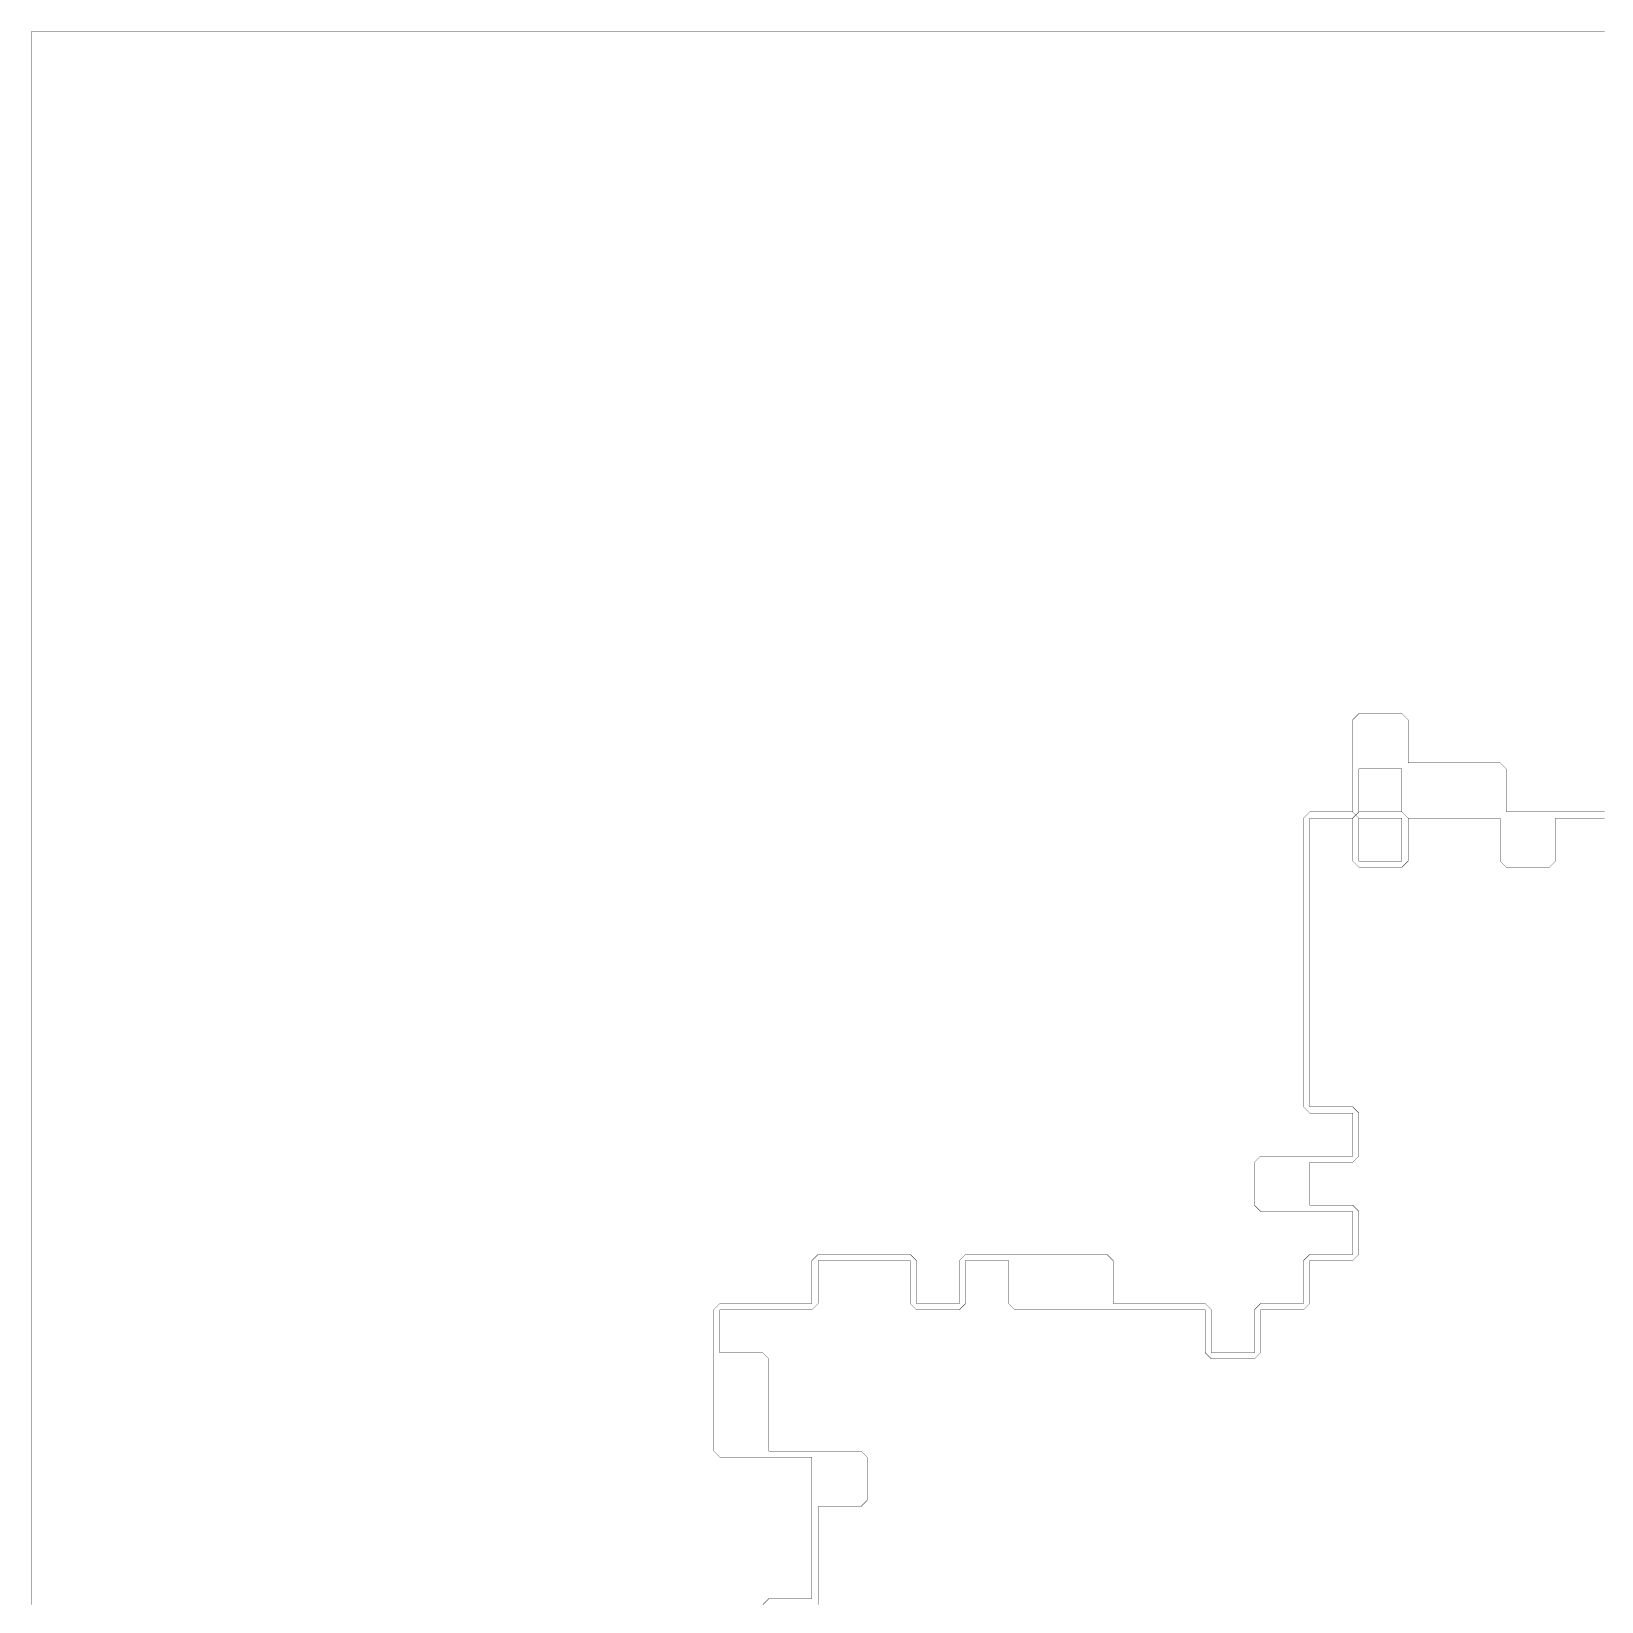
# Model space of a CAD drawing. Header units: metres. Extents: x 0 to 4990, y -4990 to 0.
# Drawn here: x 0 to 2495, y -2495 to 0 of the extents above; entities that cross this region are included whole.
import ezdxf

# ---------------------------------------------------------------- set-up
doc = ezdxf.new("R2010")
doc.units = ezdxf.units.M
doc.layers.add('conductor', color=1, linetype='Continuous')
doc.layers.add('substrate', color=5, linetype='Continuous')

msp = doc.modelspace()

# ---------------------------------------------------------------- linework, layer by layer
at = {"layer": 'conductor', "const_width": 0.5}
msp.add_lwpolyline([(2500, -1250), (2490.234375, -1250), (2480.46875, -1250), (2470.703125, -1250), (2460.9375, -1250), (2451.171875, -1250), (2441.40625, -1250), (2431.640625, -1250), (2421.875, -1250), (2421.875, -1259.765625), (2421.875, -1269.53125), (2421.875, -1279.296875), (2421.875, -1289.0625), (2421.875, -1298.828125), (2421.875, -1308.59375), (2421.875, -1318.359375), (2412.109375, -1328.125), (2402.34375, -1328.125), (2392.578125, -1328.125), (2382.8125, -1328.125), (2373.046875, -1328.125), (2363.28125, -1328.125), (2353.515625, -1328.125), (2343.75, -1328.125), (2333.984375, -1318.359375), (2333.984375, -1308.59375), (2333.984375, -1298.828125), (2333.984375, -1289.0625), (2333.984375, -1279.296875), (2333.984375, -1269.53125), (2333.984375, -1259.765625), (2333.984375, -1250), (2324.21875, -1250), (2314.453125, -1250), (2304.6875, -1250), (2294.921875, -1250), (2285.15625, -1250), (2275.390625, -1250), (2265.625, -1250), (2255.859375, -1250), (2246.09375, -1250), (2236.328125, -1250), (2226.5625, -1250), (2216.796875, -1250), (2207.03125, -1250), (2197.265625, -1250), (2187.5, -1250), (2177.734375, -1240.234375), (2177.734375, -1230.46875), (2177.734375, -1220.703125), (2177.734375, -1210.9375), (2177.734375, -1201.171875), (2177.734375, -1191.40625), (2177.734375, -1181.640625), (2177.734375, -1171.875), (2167.96875, -1171.875), (2158.203125, -1171.875), (2148.4375, -1171.875), (2138.671875, -1171.875), (2128.90625, -1171.875), (2119.140625, -1171.875), (2109.375, -1171.875), (2109.375, -1181.640625), (2109.375, -1191.40625), (2109.375, -1201.171875), (2109.375, -1210.9375), (2109.375, -1220.703125), (2109.375, -1230.46875), (2109.375, -1240.234375), (2099.609375, -1250), (2089.84375, -1250), (2080.078125, -1250), (2070.3125, -1250), (2060.546875, -1250), (2050.78125, -1250), (2041.015625, -1250), (2031.25, -1250), (2031.25, -1259.765625), (2031.25, -1269.53125), (2031.25, -1279.296875), (2031.25, -1289.0625), (2031.25, -1298.828125), (2031.25, -1308.59375), (2031.25, -1318.359375), (2031.25, -1328.125), (2031.25, -1337.890625), (2031.25, -1347.65625), (2031.25, -1357.421875), (2031.25, -1367.1875), (2031.25, -1376.953125), (2031.25, -1386.71875), (2031.25, -1396.484375), (2031.25, -1406.25), (2031.25, -1416.015625), (2031.25, -1425.78125), (2031.25, -1435.546875), (2031.25, -1445.3125), (2031.25, -1455.078125), (2031.25, -1464.84375), (2031.25, -1474.609375), (2031.25, -1484.375), (2031.25, -1494.140625), (2031.25, -1503.90625), (2031.25, -1513.671875), (2031.25, -1523.4375), (2031.25, -1533.203125), (2031.25, -1542.96875), (2031.25, -1552.734375), (2031.25, -1562.5), (2031.25, -1572.265625), (2031.25, -1582.03125), (2031.25, -1591.796875), (2031.25, -1601.5625), (2031.25, -1611.328125), (2031.25, -1621.09375), (2031.25, -1630.859375), (2031.25, -1640.625), (2031.25, -1650.390625), (2031.25, -1660.15625), (2031.25, -1669.921875), (2031.25, -1679.6875), (2031.25, -1689.453125), (2031.25, -1699.21875), (2031.25, -1708.984375), (2041.015625, -1708.984375), (2050.78125, -1708.984375), (2060.546875, -1708.984375), (2070.3125, -1708.984375), (2080.078125, -1708.984375), (2089.84375, -1708.984375), (2099.609375, -1708.984375), (2109.375, -1718.75), (2109.375, -1728.515625), (2109.375, -1738.28125), (2109.375, -1748.046875), (2109.375, -1757.8125), (2109.375, -1767.578125), (2109.375, -1777.34375), (2109.375, -1787.109375), (2099.609375, -1796.875), (2089.84375, -1796.875), (2080.078125, -1796.875), (2070.3125, -1796.875), (2060.546875, -1796.875), (2050.78125, -1796.875), (2041.015625, -1796.875), (2031.25, -1796.875), (2031.25, -1806.640625), (2031.25, -1816.40625), (2031.25, -1826.171875), (2031.25, -1835.9375), (2031.25, -1845.703125), (2031.25, -1855.46875), (2031.25, -1865.234375), (2041.015625, -1865.234375), (2050.78125, -1865.234375), (2060.546875, -1865.234375), (2070.3125, -1865.234375), (2080.078125, -1865.234375), (2089.84375, -1865.234375), (2099.609375, -1865.234375), (2109.375, -1875), (2109.375, -1884.765625), (2109.375, -1894.53125), (2109.375, -1904.296875), (2109.375, -1914.0625), (2109.375, -1923.828125), (2109.375, -1933.59375), (2109.375, -1943.359375), (2099.609375, -1953.125), (2089.84375, -1953.125), (2080.078125, -1953.125), (2070.3125, -1953.125), (2060.546875, -1953.125), (2050.78125, -1953.125), (2041.015625, -1953.125), (2031.25, -1953.125), (2031.25, -1962.890625), (2031.25, -1972.65625), (2031.25, -1982.421875), (2031.25, -1992.1875), (2031.25, -2001.953125), (2031.25, -2011.71875), (2031.25, -2021.484375), (2021.484375, -2031.25), (2011.71875, -2031.25), (2001.953125, -2031.25), (1992.1875, -2031.25), (1982.421875, -2031.25), (1972.65625, -2031.25), (1962.890625, -2031.25), (1953.125, -2031.25), (1953.125, -2041.015625), (1953.125, -2050.78125), (1953.125, -2060.546875), (1953.125, -2070.3125), (1953.125, -2080.078125), (1953.125, -2089.84375), (1953.125, -2099.609375), (1943.359375, -2109.375), (1933.59375, -2109.375), (1923.828125, -2109.375), (1914.0625, -2109.375), (1904.296875, -2109.375), (1894.53125, -2109.375), (1884.765625, -2109.375), (1875, -2109.375), (1865.234375, -2099.609375), (1865.234375, -2089.84375), (1865.234375, -2080.078125), (1865.234375, -2070.3125), (1865.234375, -2060.546875), (1865.234375, -2050.78125), (1865.234375, -2041.015625), (1865.234375, -2031.25), (1855.46875, -2031.25), (1845.703125, -2031.25), (1835.9375, -2031.25), (1826.171875, -2031.25), (1816.40625, -2031.25), (1806.640625, -2031.25), (1796.875, -2031.25), (1787.109375, -2031.25), (1777.34375, -2031.25), (1767.578125, -2031.25), (1757.8125, -2031.25), (1748.046875, -2031.25), (1738.28125, -2031.25), (1728.515625, -2031.25), (1718.75, -2031.25), (1708.984375, -2031.25), (1699.21875, -2031.25), (1689.453125, -2031.25), (1679.6875, -2031.25), (1669.921875, -2031.25), (1660.15625, -2031.25), (1650.390625, -2031.25), (1640.625, -2031.25), (1630.859375, -2031.25), (1621.09375, -2031.25), (1611.328125, -2031.25), (1601.5625, -2031.25), (1591.796875, -2031.25), (1582.03125, -2031.25), (1572.265625, -2031.25), (1562.5, -2031.25), (1552.734375, -2021.484375), (1552.734375, -2011.71875), (1552.734375, -2001.953125), (1552.734375, -1992.1875), (1552.734375, -1982.421875), (1552.734375, -1972.65625), (1552.734375, -1962.890625), (1552.734375, -1953.125), (1542.96875, -1953.125), (1533.203125, -1953.125), (1523.4375, -1953.125), (1513.671875, -1953.125), (1503.90625, -1953.125), (1494.140625, -1953.125), (1484.375, -1953.125), (1484.375, -1962.890625), (1484.375, -1972.65625), (1484.375, -1982.421875), (1484.375, -1992.1875), (1484.375, -2001.953125), (1484.375, -2011.71875), (1484.375, -2021.484375), (1474.609375, -2031.25), (1464.84375, -2031.25), (1455.078125, -2031.25), (1445.3125, -2031.25), (1435.546875, -2031.25), (1425.78125, -2031.25), (1416.015625, -2031.25), (1406.25, -2031.25), (1396.484375, -2021.484375), (1396.484375, -2011.71875), (1396.484375, -2001.953125), (1396.484375, -1992.1875), (1396.484375, -1982.421875), (1396.484375, -1972.65625), (1396.484375, -1962.890625), (1396.484375, -1953.125), (1386.71875, -1953.125), (1376.953125, -1953.125), (1367.1875, -1953.125), (1357.421875, -1953.125), (1347.65625, -1953.125), (1337.890625, -1953.125), (1328.125, -1953.125), (1318.359375, -1953.125), (1308.59375, -1953.125), (1298.828125, -1953.125), (1289.0625, -1953.125), (1279.296875, -1953.125), (1269.53125, -1953.125), (1259.765625, -1953.125), (1250, -1953.125), (1250, -1962.890625), (1250, -1972.65625), (1250, -1982.421875), (1250, -1992.1875), (1250, -2001.953125), (1250, -2011.71875), (1250, -2021.484375), (1240.234375, -2031.25), (1230.46875, -2031.25), (1220.703125, -2031.25), (1210.9375, -2031.25), (1201.171875, -2031.25), (1191.40625, -2031.25), (1181.640625, -2031.25), (1171.875, -2031.25), (1162.109375, -2031.25), (1152.34375, -2031.25), (1142.578125, -2031.25), (1132.8125, -2031.25), (1123.046875, -2031.25), (1113.28125, -2031.25), (1103.515625, -2031.25), (1093.75, -2031.25), (1093.75, -2041.015625), (1093.75, -2050.78125), (1093.75, -2060.546875), (1093.75, -2070.3125), (1093.75, -2080.078125), (1093.75, -2089.84375), (1093.75, -2099.609375), (1103.515625, -2099.609375), (1113.28125, -2099.609375), (1123.046875, -2099.609375), (1132.8125, -2099.609375), (1142.578125, -2099.609375), (1152.34375, -2099.609375), (1162.109375, -2099.609375), (1171.875, -2109.375), (1171.875, -2119.140625), (1171.875, -2128.90625), (1171.875, -2138.671875), (1171.875, -2148.4375), (1171.875, -2158.203125), (1171.875, -2167.96875), (1171.875, -2177.734375), (1171.875, -2187.5), (1171.875, -2197.265625), (1171.875, -2207.03125), (1171.875, -2216.796875), (1171.875, -2226.5625), (1171.875, -2236.328125), (1171.875, -2246.09375), (1171.875, -2255.859375), (1181.640625, -2255.859375), (1191.40625, -2255.859375), (1201.171875, -2255.859375), (1210.9375, -2255.859375), (1220.703125, -2255.859375), (1230.46875, -2255.859375), (1240.234375, -2255.859375), (1250, -2255.859375), (1259.765625, -2255.859375), (1269.53125, -2255.859375), (1279.296875, -2255.859375), (1289.0625, -2255.859375), (1298.828125, -2255.859375), (1308.59375, -2255.859375), (1318.359375, -2255.859375), (1328.125, -2265.625), (1328.125, -2275.390625), (1328.125, -2285.15625), (1328.125, -2294.921875), (1328.125, -2304.6875), (1328.125, -2314.453125), (1328.125, -2324.21875), (1328.125, -2333.984375), (1318.359375, -2343.75), (1308.59375, -2343.75), (1298.828125, -2343.75), (1289.0625, -2343.75), (1279.296875, -2343.75), (1269.53125, -2343.75), (1259.765625, -2343.75), (1250, -2343.75), (1250, -2353.515625), (1250, -2363.28125), (1250, -2373.046875), (1250, -2382.8125), (1250, -2392.578125), (1250, -2402.34375), (1250, -2412.109375), (1250, -2421.875), (1250, -2431.640625), (1250, -2441.40625), (1250, -2451.171875), (1250, -2460.9375), (1250, -2470.703125), (1250, -2480.46875), (1250, -2490.234375), (1250, -2500)], dxfattribs=at)
msp.add_lwpolyline([(2099.609375, -1250), (2109.375, -1240.234375), (2119.140625, -1240.234375), (2128.90625, -1240.234375), (2138.671875, -1240.234375), (2148.4375, -1240.234375), (2158.203125, -1240.234375), (2167.96875, -1240.234375), (2177.734375, -1240.234375), (2187.5, -1250), (2187.5, -1259.765625), (2187.5, -1269.53125), (2187.5, -1279.296875), (2187.5, -1289.0625), (2187.5, -1298.828125), (2187.5, -1308.59375), (2187.5, -1318.359375), (2177.734375, -1328.125), (2167.96875, -1328.125), (2158.203125, -1328.125), (2148.4375, -1328.125), (2138.671875, -1328.125), (2128.90625, -1328.125), (2119.140625, -1328.125), (2109.375, -1328.125), (2099.609375, -1318.359375), (2099.609375, -1308.59375), (2099.609375, -1298.828125), (2099.609375, -1289.0625), (2099.609375, -1279.296875), (2099.609375, -1269.53125), (2099.609375, -1259.765625)], close=True, dxfattribs=at)
at = {"layer": 'substrate', "const_width": 0.5}
for points in [[(2500, 0), (2490.234375, 0), (2480.46875, 0), (2470.703125, 0), (2460.9375, 0), (2451.171875, 0), (2441.40625, 0), (2431.640625, 0), (2421.875, 0), (2412.109375, 0), (2402.34375, 0), (2392.578125, 0), (2382.8125, 0), (2373.046875, 0), (2363.28125, 0), (2353.515625, 0), (2343.75, 0), (2333.984375, 0), (2324.21875, 0), (2314.453125, 0), (2304.6875, 0), (2294.921875, 0), (2285.15625, 0), (2275.390625, 0), (2265.625, 0), (2255.859375, 0), (2246.09375, 0), (2236.328125, 0), (2226.5625, 0), (2216.796875, 0), (2207.03125, 0), (2197.265625, 0), (2187.5, 0), (2177.734375, 0), (2167.96875, 0), (2158.203125, 0), (2148.4375, 0), (2138.671875, 0), (2128.90625, 0), (2119.140625, 0), (2109.375, 0), (2099.609375, 0), (2089.84375, 0), (2080.078125, 0), (2070.3125, 0), (2060.546875, 0), (2050.78125, 0), (2041.015625, 0), (2031.25, 0), (2021.484375, 0), (2011.71875, 0), (2001.953125, 0), (1992.1875, 0), (1982.421875, 0), (1972.65625, 0), (1962.890625, 0), (1953.125, 0), (1943.359375, 0), (1933.59375, 0), (1923.828125, 0), (1914.0625, 0), (1904.296875, 0), (1894.53125, 0), (1884.765625, 0), (1875, 0), (1865.234375, 0), (1855.46875, 0), (1845.703125, 0), (1835.9375, 0), (1826.171875, 0), (1816.40625, 0), (1806.640625, 0), (1796.875, 0), (1787.109375, 0), (1777.34375, 0), (1767.578125, 0), (1757.8125, 0), (1748.046875, 0), (1738.28125, 0), (1728.515625, 0), (1718.75, 0), (1708.984375, 0), (1699.21875, 0), (1689.453125, 0), (1679.6875, 0), (1669.921875, 0), (1660.15625, 0), (1650.390625, 0), (1640.625, 0), (1630.859375, 0), (1621.09375, 0), (1611.328125, 0), (1601.5625, 0), (1591.796875, 0), (1582.03125, 0), (1572.265625, 0), (1562.5, 0), (1552.734375, 0), (1542.96875, 0), (1533.203125, 0), (1523.4375, 0), (1513.671875, 0), (1503.90625, 0), (1494.140625, 0), (1484.375, 0), (1474.609375, 0), (1464.84375, 0), (1455.078125, 0), (1445.3125, 0), (1435.546875, 0), (1425.78125, 0), (1416.015625, 0), (1406.25, 0), (1396.484375, 0), (1386.71875, 0), (1376.953125, 0), (1367.1875, 0), (1357.421875, 0), (1347.65625, 0), (1337.890625, 0), (1328.125, 0), (1318.359375, 0), (1308.59375, 0), (1298.828125, 0), (1289.0625, 0), (1279.296875, 0), (1269.53125, 0), (1259.765625, 0), (1250, 0), (1240.234375, 0), (1230.46875, 0), (1220.703125, 0), (1210.9375, 0), (1201.171875, 0), (1191.40625, 0), (1181.640625, 0), (1171.875, 0), (1162.109375, 0), (1152.34375, 0), (1142.578125, 0), (1132.8125, 0), (1123.046875, 0), (1113.28125, 0), (1103.515625, 0), (1093.75, 0), (1083.984375, 0), (1074.21875, 0), (1064.453125, 0), (1054.6875, 0), (1044.921875, 0), (1035.15625, 0), (1025.390625, 0), (1015.625, 0), (1005.859375, 0), (996.09375, 0), (986.328125, 0), (976.5625, 0), (966.796875, 0), (957.03125, 0), (947.265625, 0), (937.5, 0), (927.734375, 0), (917.96875, 0), (908.203125, 0), (898.4375, 0), (888.671875, 0), (878.90625, 0), (869.140625, 0), (859.375, 0), (849.609375, 0), (839.84375, 0), (830.078125, 0), (820.3125, 0), (810.546875, 0), (800.78125, 0), (791.015625, 0), (781.25, 0), (771.484375, 0), (761.71875, 0), (751.953125, 0), (742.1875, 0), (732.421875, 0), (722.65625, 0), (712.890625, 0), (703.125, 0), (693.359375, 0), (683.59375, 0), (673.828125, 0), (664.0625, 0), (654.296875, 0), (644.53125, 0), (634.765625, 0), (625, 0), (615.234375, 0), (605.46875, 0), (595.703125, 0), (585.9375, 0), (576.171875, 0), (566.40625, 0), (556.640625, 0), (546.875, 0), (537.109375, 0), (527.34375, 0), (517.578125, 0), (507.8125, 0), (498.046875, 0), (488.28125, 0), (478.515625, 0), (468.75, 0), (458.984375, 0), (449.21875, 0), (439.453125, 0), (429.6875, 0), (419.921875, 0), (410.15625, 0), (400.390625, 0), (390.625, 0), (380.859375, 0), (371.09375, 0), (361.328125, 0), (351.5625, 0), (341.796875, 0), (332.03125, 0), (322.265625, 0), (312.5, 0), (302.734375, 0), (292.96875, 0), (283.203125, 0), (273.4375, 0), (263.671875, 0), (253.90625, 0), (244.140625, 0), (234.375, 0), (224.609375, 0), (214.84375, 0), (205.078125, 0), (195.3125, 0), (185.546875, 0), (175.78125, 0), (166.015625, 0), (156.25, 0), (146.484375, 0), (136.71875, 0), (126.953125, 0), (117.1875, 0), (107.421875, 0), (97.65625, 0), (87.890625, 0), (78.125, 0), (68.359375, 0), (58.59375, 0), (48.828125, 0), (39.0625, 0), (29.296875, 0), (19.53125, 0), (9.765625, 0), (0, 0), (0, -9.765625), (0, -19.53125), (0, -29.296875), (0, -39.0625), (0, -48.828125), (0, -58.59375), (0, -68.359375), (0, -78.125), (0, -87.890625), (0, -97.65625), (0, -107.421875), (0, -117.1875), (0, -126.953125), (0, -136.71875), (0, -146.484375), (0, -156.25), (0, -166.015625), (0, -175.78125), (0, -185.546875), (0, -195.3125), (0, -205.078125), (0, -214.84375), (0, -224.609375), (0, -234.375), (0, -244.140625), (0, -253.90625), (0, -263.671875), (0, -273.4375), (0, -283.203125), (0, -292.96875), (0, -302.734375), (0, -312.5), (0, -322.265625), (0, -332.03125), (0, -341.796875), (0, -351.5625), (0, -361.328125), (0, -371.09375), (0, -380.859375), (0, -390.625), (0, -400.390625), (0, -410.15625), (0, -419.921875), (0, -429.6875), (0, -439.453125), (0, -449.21875), (0, -458.984375), (0, -468.75), (0, -478.515625), (0, -488.28125), (0, -498.046875), (0, -507.8125), (0, -517.578125), (0, -527.34375), (0, -537.109375), (0, -546.875), (0, -556.640625), (0, -566.40625), (0, -576.171875), (0, -585.9375), (0, -595.703125), (0, -605.46875), (0, -615.234375), (0, -625), (0, -634.765625), (0, -644.53125), (0, -654.296875), (0, -664.0625), (0, -673.828125), (0, -683.59375), (0, -693.359375), (0, -703.125), (0, -712.890625), (0, -722.65625), (0, -732.421875), (0, -742.1875), (0, -751.953125), (0, -761.71875), (0, -771.484375), (0, -781.25), (0, -791.015625), (0, -800.78125), (0, -810.546875), (0, -820.3125), (0, -830.078125), (0, -839.84375), (0, -849.609375), (0, -859.375), (0, -869.140625), (0, -878.90625), (0, -888.671875), (0, -898.4375), (0, -908.203125), (0, -917.96875), (0, -927.734375), (0, -937.5), (0, -947.265625), (0, -957.03125), (0, -966.796875), (0, -976.5625), (0, -986.328125), (0, -996.09375), (0, -1005.859375), (0, -1015.625), (0, -1025.390625), (0, -1035.15625), (0, -1044.921875), (0, -1054.6875), (0, -1064.453125), (0, -1074.21875), (0, -1083.984375), (0, -1093.75), (0, -1103.515625), (0, -1113.28125), (0, -1123.046875), (0, -1132.8125), (0, -1142.578125), (0, -1152.34375), (0, -1162.109375), (0, -1171.875), (0, -1181.640625), (0, -1191.40625), (0, -1201.171875), (0, -1210.9375), (0, -1220.703125), (0, -1230.46875), (0, -1240.234375), (0, -1250), (0, -1259.765625), (0, -1269.53125), (0, -1279.296875), (0, -1289.0625), (0, -1298.828125), (0, -1308.59375), (0, -1318.359375), (0, -1328.125), (0, -1337.890625), (0, -1347.65625), (0, -1357.421875), (0, -1367.1875), (0, -1376.953125), (0, -1386.71875), (0, -1396.484375), (0, -1406.25), (0, -1416.015625), (0, -1425.78125), (0, -1435.546875), (0, -1445.3125), (0, -1455.078125), (0, -1464.84375), (0, -1474.609375), (0, -1484.375), (0, -1494.140625), (0, -1503.90625), (0, -1513.671875), (0, -1523.4375), (0, -1533.203125), (0, -1542.96875), (0, -1552.734375), (0, -1562.5), (0, -1572.265625), (0, -1582.03125), (0, -1591.796875), (0, -1601.5625), (0, -1611.328125), (0, -1621.09375), (0, -1630.859375), (0, -1640.625), (0, -1650.390625), (0, -1660.15625), (0, -1669.921875), (0, -1679.6875), (0, -1689.453125), (0, -1699.21875), (0, -1708.984375), (0, -1718.75), (0, -1728.515625), (0, -1738.28125), (0, -1748.046875), (0, -1757.8125), (0, -1767.578125), (0, -1777.34375), (0, -1787.109375), (0, -1796.875), (0, -1806.640625), (0, -1816.40625), (0, -1826.171875), (0, -1835.9375), (0, -1845.703125), (0, -1855.46875), (0, -1865.234375), (0, -1875), (0, -1884.765625), (0, -1894.53125), (0, -1904.296875), (0, -1914.0625), (0, -1923.828125), (0, -1933.59375), (0, -1943.359375), (0, -1953.125), (0, -1962.890625), (0, -1972.65625), (0, -1982.421875), (0, -1992.1875), (0, -2001.953125), (0, -2011.71875), (0, -2021.484375), (0, -2031.25), (0, -2041.015625), (0, -2050.78125), (0, -2060.546875), (0, -2070.3125), (0, -2080.078125), (0, -2089.84375), (0, -2099.609375), (0, -2109.375), (0, -2119.140625), (0, -2128.90625), (0, -2138.671875), (0, -2148.4375), (0, -2158.203125), (0, -2167.96875), (0, -2177.734375), (0, -2187.5), (0, -2197.265625), (0, -2207.03125), (0, -2216.796875), (0, -2226.5625), (0, -2236.328125), (0, -2246.09375), (0, -2255.859375), (0, -2265.625), (0, -2275.390625), (0, -2285.15625), (0, -2294.921875), (0, -2304.6875), (0, -2314.453125), (0, -2324.21875), (0, -2333.984375), (0, -2343.75), (0, -2353.515625), (0, -2363.28125), (0, -2373.046875), (0, -2382.8125), (0, -2392.578125), (0, -2402.34375), (0, -2412.109375), (0, -2421.875), (0, -2431.640625), (0, -2441.40625), (0, -2451.171875), (0, -2460.9375), (0, -2470.703125), (0, -2480.46875), (0, -2490.234375), (0, -2500)], [(1162.109375, -2500), (1171.875, -2490.234375), (1181.640625, -2490.234375), (1191.40625, -2490.234375), (1201.171875, -2490.234375), (1210.9375, -2490.234375), (1220.703125, -2490.234375), (1230.46875, -2490.234375), (1240.234375, -2490.234375), (1240.234375, -2480.46875), (1240.234375, -2470.703125), (1240.234375, -2460.9375), (1240.234375, -2451.171875), (1240.234375, -2441.40625), (1240.234375, -2431.640625), (1240.234375, -2421.875), (1240.234375, -2412.109375), (1240.234375, -2402.34375), (1240.234375, -2392.578125), (1240.234375, -2382.8125), (1240.234375, -2373.046875), (1240.234375, -2363.28125), (1240.234375, -2353.515625), (1240.234375, -2343.75), (1240.234375, -2333.984375), (1240.234375, -2324.21875), (1240.234375, -2314.453125), (1240.234375, -2304.6875), (1240.234375, -2294.921875), (1240.234375, -2285.15625), (1240.234375, -2275.390625), (1240.234375, -2265.625), (1230.46875, -2265.625), (1220.703125, -2265.625), (1210.9375, -2265.625), (1201.171875, -2265.625), (1191.40625, -2265.625), (1181.640625, -2265.625), (1171.875, -2265.625), (1162.109375, -2265.625), (1152.34375, -2265.625), (1142.578125, -2265.625), (1132.8125, -2265.625), (1123.046875, -2265.625), (1113.28125, -2265.625), (1103.515625, -2265.625), (1093.75, -2265.625), (1083.984375, -2255.859375), (1083.984375, -2246.09375), (1083.984375, -2236.328125), (1083.984375, -2226.5625), (1083.984375, -2216.796875), (1083.984375, -2207.03125), (1083.984375, -2197.265625), (1083.984375, -2187.5), (1083.984375, -2177.734375), (1083.984375, -2167.96875), (1083.984375, -2158.203125), (1083.984375, -2148.4375), (1083.984375, -2138.671875), (1083.984375, -2128.90625), (1083.984375, -2119.140625), (1083.984375, -2109.375), (1083.984375, -2099.609375), (1083.984375, -2089.84375), (1083.984375, -2080.078125), (1083.984375, -2070.3125), (1083.984375, -2060.546875), (1083.984375, -2050.78125), (1083.984375, -2041.015625), (1083.984375, -2031.25), (1093.75, -2021.484375), (1103.515625, -2021.484375), (1113.28125, -2021.484375), (1123.046875, -2021.484375), (1132.8125, -2021.484375), (1142.578125, -2021.484375), (1152.34375, -2021.484375), (1162.109375, -2021.484375), (1171.875, -2021.484375), (1181.640625, -2021.484375), (1191.40625, -2021.484375), (1201.171875, -2021.484375), (1210.9375, -2021.484375), (1220.703125, -2021.484375), (1230.46875, -2021.484375), (1240.234375, -2021.484375), (1240.234375, -2011.71875), (1240.234375, -2001.953125), (1240.234375, -1992.1875), (1240.234375, -1982.421875), (1240.234375, -1972.65625), (1240.234375, -1962.890625), (1240.234375, -1953.125), (1250, -1943.359375), (1259.765625, -1943.359375), (1269.53125, -1943.359375), (1279.296875, -1943.359375), (1289.0625, -1943.359375), (1298.828125, -1943.359375), (1308.59375, -1943.359375), (1318.359375, -1943.359375), (1328.125, -1943.359375), (1337.890625, -1943.359375), (1347.65625, -1943.359375), (1357.421875, -1943.359375), (1367.1875, -1943.359375), (1376.953125, -1943.359375), (1386.71875, -1943.359375), (1396.484375, -1943.359375), (1406.25, -1953.125), (1406.25, -1962.890625), (1406.25, -1972.65625), (1406.25, -1982.421875), (1406.25, -1992.1875), (1406.25, -2001.953125), (1406.25, -2011.71875), (1406.25, -2021.484375), (1416.015625, -2021.484375), (1425.78125, -2021.484375), (1435.546875, -2021.484375), (1445.3125, -2021.484375), (1455.078125, -2021.484375), (1464.84375, -2021.484375), (1474.609375, -2021.484375), (1474.609375, -2011.71875), (1474.609375, -2001.953125), (1474.609375, -1992.1875), (1474.609375, -1982.421875), (1474.609375, -1972.65625), (1474.609375, -1962.890625), (1474.609375, -1953.125), (1484.375, -1943.359375), (1494.140625, -1943.359375), (1503.90625, -1943.359375), (1513.671875, -1943.359375), (1523.4375, -1943.359375), (1533.203125, -1943.359375), (1542.96875, -1943.359375), (1552.734375, -1943.359375), (1562.5, -1943.359375), (1572.265625, -1943.359375), (1582.03125, -1943.359375), (1591.796875, -1943.359375), (1601.5625, -1943.359375), (1611.328125, -1943.359375), (1621.09375, -1943.359375), (1630.859375, -1943.359375), (1640.625, -1943.359375), (1650.390625, -1943.359375), (1660.15625, -1943.359375), (1669.921875, -1943.359375), (1679.6875, -1943.359375), (1689.453125, -1943.359375), (1699.21875, -1943.359375), (1708.984375, -1943.359375), (1718.75, -1953.125), (1718.75, -1962.890625), (1718.75, -1972.65625), (1718.75, -1982.421875), (1718.75, -1992.1875), (1718.75, -2001.953125), (1718.75, -2011.71875), (1718.75, -2021.484375), (1728.515625, -2021.484375), (1738.28125, -2021.484375), (1748.046875, -2021.484375), (1757.8125, -2021.484375), (1767.578125, -2021.484375), (1777.34375, -2021.484375), (1787.109375, -2021.484375), (1796.875, -2021.484375), (1806.640625, -2021.484375), (1816.40625, -2021.484375), (1826.171875, -2021.484375), (1835.9375, -2021.484375), (1845.703125, -2021.484375), (1855.46875, -2021.484375), (1865.234375, -2021.484375), (1875, -2031.25), (1875, -2041.015625), (1875, -2050.78125), (1875, -2060.546875), (1875, -2070.3125), (1875, -2080.078125), (1875, -2089.84375), (1875, -2099.609375), (1884.765625, -2099.609375), (1894.53125, -2099.609375), (1904.296875, -2099.609375), (1914.0625, -2099.609375), (1923.828125, -2099.609375), (1933.59375, -2099.609375), (1943.359375, -2099.609375), (1943.359375, -2089.84375), (1943.359375, -2080.078125), (1943.359375, -2070.3125), (1943.359375, -2060.546875), (1943.359375, -2050.78125), (1943.359375, -2041.015625), (1943.359375, -2031.25), (1953.125, -2021.484375), (1962.890625, -2021.484375), (1972.65625, -2021.484375), (1982.421875, -2021.484375), (1992.1875, -2021.484375), (2001.953125, -2021.484375), (2011.71875, -2021.484375), (2021.484375, -2021.484375), (2021.484375, -2011.71875), (2021.484375, -2001.953125), (2021.484375, -1992.1875), (2021.484375, -1982.421875), (2021.484375, -1972.65625), (2021.484375, -1962.890625), (2021.484375, -1953.125), (2031.25, -1943.359375), (2041.015625, -1943.359375), (2050.78125, -1943.359375), (2060.546875, -1943.359375), (2070.3125, -1943.359375), (2080.078125, -1943.359375), (2089.84375, -1943.359375), (2099.609375, -1943.359375), (2099.609375, -1933.59375), (2099.609375, -1923.828125), (2099.609375, -1914.0625), (2099.609375, -1904.296875), (2099.609375, -1894.53125), (2099.609375, -1884.765625), (2099.609375, -1875), (2089.84375, -1875), (2080.078125, -1875), (2070.3125, -1875), (2060.546875, -1875), (2050.78125, -1875), (2041.015625, -1875), (2031.25, -1875), (2021.484375, -1875), (2011.71875, -1875), (2001.953125, -1875), (1992.1875, -1875), (1982.421875, -1875), (1972.65625, -1875), (1962.890625, -1875), (1953.125, -1875), (1943.359375, -1865.234375), (1943.359375, -1855.46875), (1943.359375, -1845.703125), (1943.359375, -1835.9375), (1943.359375, -1826.171875), (1943.359375, -1816.40625), (1943.359375, -1806.640625), (1943.359375, -1796.875), (1953.125, -1787.109375), (1962.890625, -1787.109375), (1972.65625, -1787.109375), (1982.421875, -1787.109375), (1992.1875, -1787.109375), (2001.953125, -1787.109375), (2011.71875, -1787.109375), (2021.484375, -1787.109375), (2031.25, -1787.109375), (2041.015625, -1787.109375), (2050.78125, -1787.109375), (2060.546875, -1787.109375), (2070.3125, -1787.109375), (2080.078125, -1787.109375), (2089.84375, -1787.109375), (2099.609375, -1787.109375), (2099.609375, -1777.34375), (2099.609375, -1767.578125), (2099.609375, -1757.8125), (2099.609375, -1748.046875), (2099.609375, -1738.28125), (2099.609375, -1728.515625), (2099.609375, -1718.75), (2089.84375, -1718.75), (2080.078125, -1718.75), (2070.3125, -1718.75), (2060.546875, -1718.75), (2050.78125, -1718.75), (2041.015625, -1718.75), (2031.25, -1718.75), (2021.484375, -1708.984375), (2021.484375, -1699.21875), (2021.484375, -1689.453125), (2021.484375, -1679.6875), (2021.484375, -1669.921875), (2021.484375, -1660.15625), (2021.484375, -1650.390625), (2021.484375, -1640.625), (2021.484375, -1630.859375), (2021.484375, -1621.09375), (2021.484375, -1611.328125), (2021.484375, -1601.5625), (2021.484375, -1591.796875), (2021.484375, -1582.03125), (2021.484375, -1572.265625), (2021.484375, -1562.5), (2021.484375, -1552.734375), (2021.484375, -1542.96875), (2021.484375, -1533.203125), (2021.484375, -1523.4375), (2021.484375, -1513.671875), (2021.484375, -1503.90625), (2021.484375, -1494.140625), (2021.484375, -1484.375), (2021.484375, -1474.609375), (2021.484375, -1464.84375), (2021.484375, -1455.078125), (2021.484375, -1445.3125), (2021.484375, -1435.546875), (2021.484375, -1425.78125), (2021.484375, -1416.015625), (2021.484375, -1406.25), (2021.484375, -1396.484375), (2021.484375, -1386.71875), (2021.484375, -1376.953125), (2021.484375, -1367.1875), (2021.484375, -1357.421875), (2021.484375, -1347.65625), (2021.484375, -1337.890625), (2021.484375, -1328.125), (2021.484375, -1318.359375), (2021.484375, -1308.59375), (2021.484375, -1298.828125), (2021.484375, -1289.0625), (2021.484375, -1279.296875), (2021.484375, -1269.53125), (2021.484375, -1259.765625), (2021.484375, -1250), (2031.25, -1240.234375), (2041.015625, -1240.234375), (2050.78125, -1240.234375), (2060.546875, -1240.234375), (2070.3125, -1240.234375), (2080.078125, -1240.234375), (2089.84375, -1240.234375), (2099.609375, -1240.234375), (2109.375, -1250), (2109.375, -1259.765625), (2109.375, -1269.53125), (2109.375, -1279.296875), (2109.375, -1289.0625), (2109.375, -1298.828125), (2109.375, -1308.59375), (2109.375, -1318.359375), (2119.140625, -1318.359375), (2128.90625, -1318.359375), (2138.671875, -1318.359375), (2148.4375, -1318.359375), (2158.203125, -1318.359375), (2167.96875, -1318.359375), (2177.734375, -1318.359375), (2177.734375, -1308.59375), (2177.734375, -1298.828125), (2177.734375, -1289.0625), (2177.734375, -1279.296875), (2177.734375, -1269.53125), (2177.734375, -1259.765625), (2177.734375, -1250), (2167.96875, -1250), (2158.203125, -1250), (2148.4375, -1250), (2138.671875, -1250), (2128.90625, -1250), (2119.140625, -1250), (2109.375, -1250), (2099.609375, -1240.234375), (2099.609375, -1230.46875), (2099.609375, -1220.703125), (2099.609375, -1210.9375), (2099.609375, -1201.171875), (2099.609375, -1191.40625), (2099.609375, -1181.640625), (2099.609375, -1171.875), (2099.609375, -1162.109375), (2099.609375, -1152.34375), (2099.609375, -1142.578125), (2099.609375, -1132.8125), (2099.609375, -1123.046875), (2099.609375, -1113.28125), (2099.609375, -1103.515625), (2099.609375, -1093.75), (2109.375, -1083.984375), (2119.140625, -1083.984375), (2128.90625, -1083.984375), (2138.671875, -1083.984375), (2148.4375, -1083.984375), (2158.203125, -1083.984375), (2167.96875, -1083.984375), (2177.734375, -1083.984375), (2187.5, -1093.75), (2187.5, -1103.515625), (2187.5, -1113.28125), (2187.5, -1123.046875), (2187.5, -1132.8125), (2187.5, -1142.578125), (2187.5, -1152.34375), (2187.5, -1162.109375), (2197.265625, -1162.109375), (2207.03125, -1162.109375), (2216.796875, -1162.109375), (2226.5625, -1162.109375), (2236.328125, -1162.109375), (2246.09375, -1162.109375), (2255.859375, -1162.109375), (2265.625, -1162.109375), (2275.390625, -1162.109375), (2285.15625, -1162.109375), (2294.921875, -1162.109375), (2304.6875, -1162.109375), (2314.453125, -1162.109375), (2324.21875, -1162.109375), (2333.984375, -1162.109375), (2343.75, -1171.875), (2343.75, -1181.640625), (2343.75, -1191.40625), (2343.75, -1201.171875), (2343.75, -1210.9375), (2343.75, -1220.703125), (2343.75, -1230.46875), (2343.75, -1240.234375), (2353.515625, -1240.234375), (2363.28125, -1240.234375), (2373.046875, -1240.234375), (2382.8125, -1240.234375), (2392.578125, -1240.234375), (2402.34375, -1240.234375), (2412.109375, -1240.234375), (2421.875, -1240.234375), (2431.640625, -1240.234375), (2441.40625, -1240.234375), (2451.171875, -1240.234375), (2460.9375, -1240.234375), (2470.703125, -1240.234375), (2480.46875, -1240.234375), (2490.234375, -1240.234375), (2500, -1240.234375)]]:
    msp.add_lwpolyline(points, dxfattribs=at)

doc.saveas('drawing.dxf')
